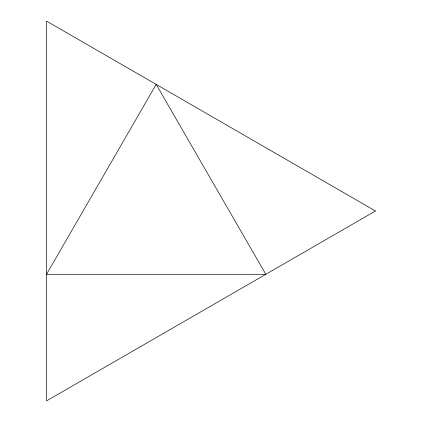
<?xml version="1.0" encoding="UTF-8"?>
<svg xmlns="http://www.w3.org/2000/svg" width="422" height="422" viewBox="0 0 422 422"><rect width="100%" height="100%" fill="white"/><g stroke="black" fill="none" stroke-linecap="round" stroke-linejoin="round"><path stroke-width="0.63" d="M156.182 84.4L46.541 274.3L265.818 274.3L156.182 84.4M375.459 211L46.541 400.9L46.541 21.1L375.459 211"/></g></svg>
